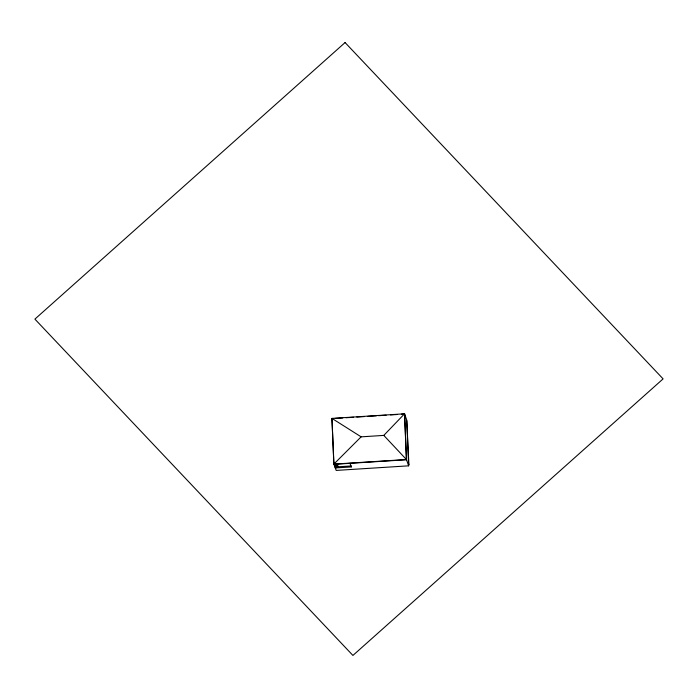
<?xml version="1.0" encoding="UTF-8"?>
<svg xmlns="http://www.w3.org/2000/svg" width="698" height="698" viewBox="0 0 698 698"><rect width="100%" height="100%" fill="white"/><g stroke="black" fill="none" stroke-linecap="round" stroke-linejoin="round"><path stroke-width="1.05" d="M401.359 414.237L404.613 414.036L406.498 459.746L333.923 464.345L331.951 418.399L361.128 436.843L383.795 435.404L404.535 413.809L406.76 420.117L408.644 465.828L336.192 470.417L333.845 464.118L331.951 418.399L404.535 413.809M361.128 436.843L333.845 464.118L406.419 459.528L408.644 465.828M335.249 418.425L342.762 417.945M345.972 417.744L353.554 417.264M356.809 417.055L364.417 416.575M367.68 416.374L376.37 415.825M378.543 415.685L386.142 415.205M390.487 414.926L397.014 414.516M333.932 463.14L334.682 463.097L336.07 467.896L335.895 463.716M334.272 464.1L335.276 466.962L351.242 465.959L351.277 466.936L335.319 467.948L335.145 463.76M383.795 435.404L406.419 459.528L404.526 413.565M406.777 420.728L408.906 464.851L408.566 463.873M350.012 463.324L351.277 466.936M335.023 464.048L336.026 466.918M337.701 464.048L337.841 467.267M336.68 464.109L336.811 467.337M345.074 42.561L34.9 319.117L352.926 655.439L663.1 378.883L345.074 42.561"/></g></svg>
